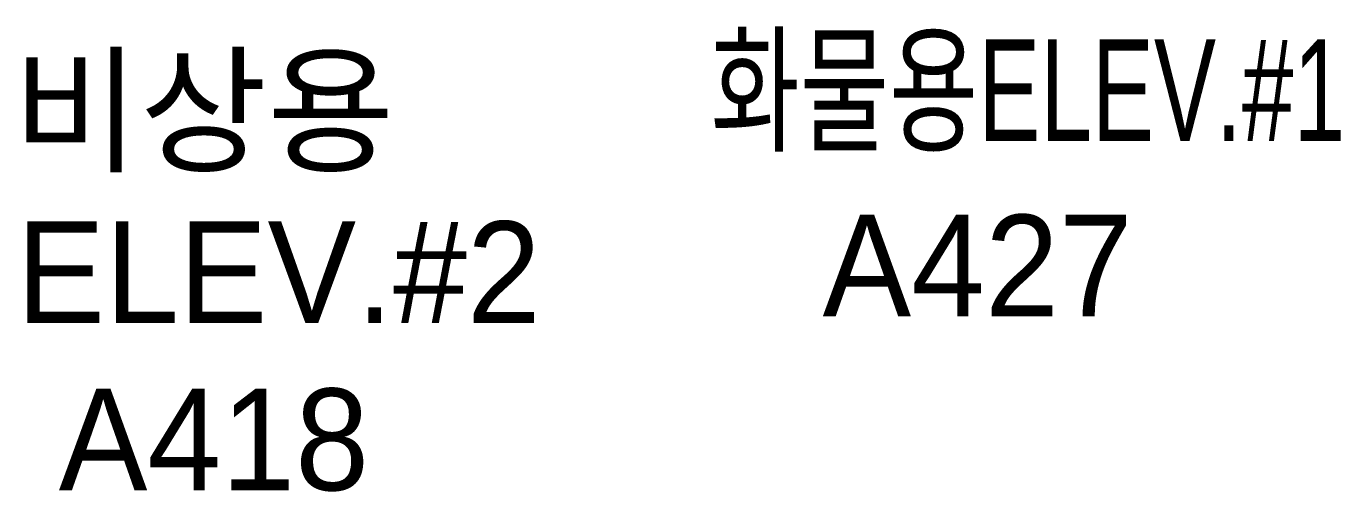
# Model space of a CAD drawing. Header units: millimetres. Extents: x -59434 to 186515, y -46562 to 55873.
# Drawn here: x 114872 to 184772, y -45578 to -20857 of the extents above; entities that cross this region are included whole.
import ezdxf
from ezdxf.enums import TextEntityAlignment as Align

# ---------------------------------------------------------------- set-up
doc = ezdxf.new("R2010")
doc.units = ezdxf.units.MM
doc.header["$LTSCALE"] = 60
doc.layers.add('A-TEXT', color=3, linetype='Continuous', lineweight=9)
doc.styles.add('Gdim', font='')
doc.styles.get('Gdim').set_extended_font_data('Dotum')

msp = doc.modelspace()

# ---------------------------------------------------------------- texts
at = {"layer": 'A-TEXT', "style": 'Gdim', "width": 0.7}
msp.add_text('화물용ELEV.#1', height=5400, dxfattribs=at).set_placement((168138.8, -24248.3, 0), align=Align.MIDDLE_CENTER)
at = {"layer": 'A-TEXT', "style": 'Gdim'}
for s, p in [('비상용', (114128.1, -28037.3, 0)), ('A427', (157215.9, -36267.8, 0)), ('A418', (116601.6, -45500.9, 0))]:
    msp.add_text(s, height=5400, dxfattribs=at).set_placement(p)
msp.add_text('ELEV.#2', height=5400, dxfattribs=at).set_placement((128290.2, -33917.4, 0), align=Align.MIDDLE_CENTER)

doc.saveas('drawing.dxf')
